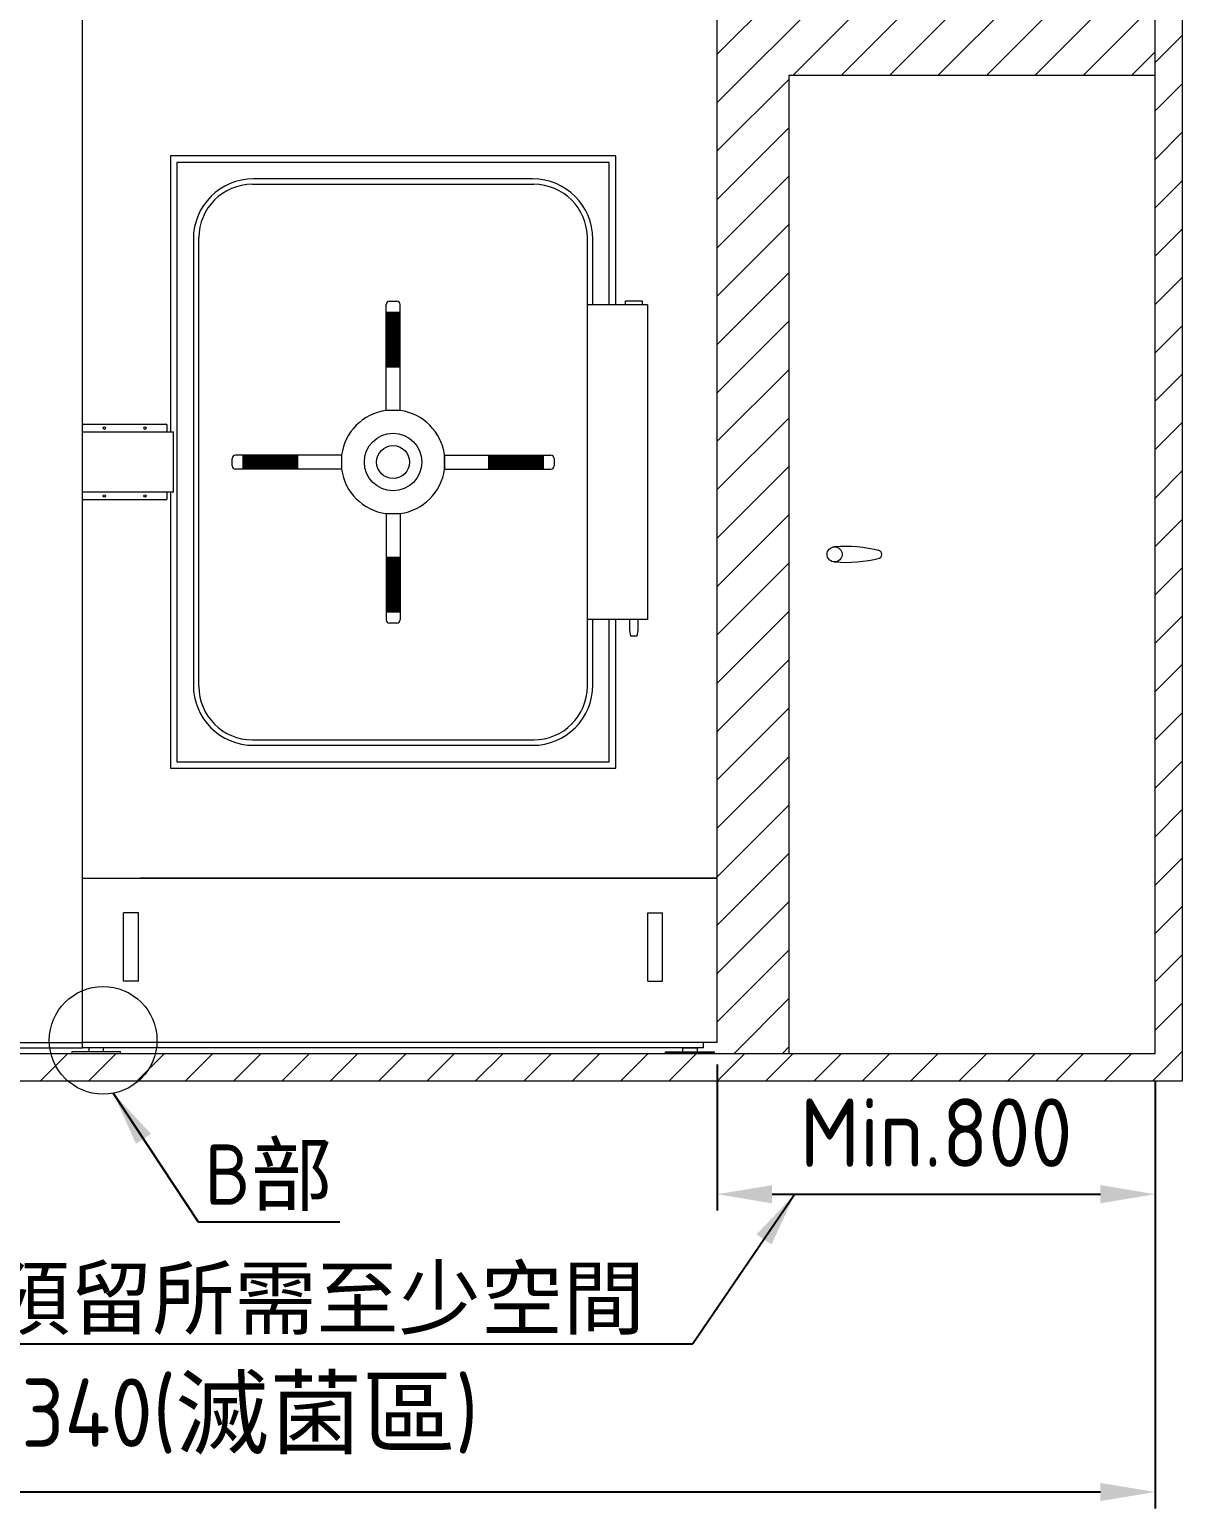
# Model space of a CAD drawing. Header units: millimetres. Extents: x -96603 to 124772, y -7961 to 34801.
# Drawn here: x 7743 to 9849, y 2746 to 5448 of the extents above; entities that cross this region are included whole.
import ezdxf

# ---------------------------------------------------------------- set-up
doc = ezdxf.new("R2010")
doc.units = ezdxf.units.MM
doc.linetypes.add('HIDDEN', pattern=[9.525, 6.35, -3.175])
doc.layers.get('0').update_dxf_attribs({"lineweight": 15})
for name, color, linetype, lineweight in [('D', 3, 'Continuous', 13), ('H', 2, 'HIDDEN', 15), ('S', 4, 'Continuous', 15)]:
    doc.layers.add(name, color=color, linetype=linetype, lineweight=lineweight)
doc.styles.get("Standard").update_dxf_attribs({"font": 'KAIU.TTF'})
doc.styles.add('STU25', font='isocp2.shx')
doc.dimstyles.new('STU25', dxfattribs={"dimscale": 50, "dimtxt": 2.5, "dimasz": 2, "dimexe": 0.6, "dimexo": 1, "dimgap": 1, "dimtad": 1, "dimdsep": 46, "dimtxsty": 'STU25', "dimcen": 2, "dimazin": 2, "dimtfac": 1, "dimtmove": 0, "dimatfit": 3, "dimfxl": 0, "dimtolj": 1, "dimtzin": 0, "dimarcsym": 0})
doc.dimstyles.new('STU25$7', dxfattribs={"dimscale": 50, "dimtxt": 2.5, "dimasz": 2, "dimexe": 1.25, "dimexo": 0.625, "dimgap": 1, "dimtad": 1, "dimdec": 4, "dimdsep": 46, "dimtxsty": 'STU25', "dimcen": 2.5, "dimazin": 2, "dimtfac": 1, "dimtdec": 4, "dimtmove": 0, "dimatfit": 3, "dimfxl": 0, "dimtolj": 1, "dimtzin": 0, "dimarcsym": 0})

# ---------------------------------------------------------------- blocks, each defined once
blk = doc.blocks.new('*D14')
at = {"layer": 'D', "color": 0, "lineweight": -2}
for p, q in [((8999.4, 3557.4), (8999.4, 3290.3)), ((9799.4, 3527.4), (9799.4, 3290.3)), ((9099.4, 3320.3), (9699.4, 3320.3))]:
    blk.add_line(p, q, dxfattribs=at)
at = {"layer": 'D', "color": 0}
for points in [[(9099.4, 3337), (9099.4, 3303.7), (8999.4, 3320.3)], [(9699.4, 3303.7), (9699.4, 3337), (9799.4, 3320.3)]]:
    blk.add_solid(points, dxfattribs=at)
at = {"layer": 'Defpoints', "color": 0}
for p in [(8999.4, 3607.4), (9799.4, 3577.4), (9799.4, 3320.3)]:
    blk.add_point(p, dxfattribs=at)
at = {"layer": 'D', "color": 0, "insert": (9399.4, 3432.8), "char_height": 125, "attachment_point": 5, "style": 'STU25'}
blk.add_mtext('\\A1;{\\Fisocp2.shx;Min.800}', dxfattribs=at)
blk = doc.blocks.new('*D19')
at = {"layer": 'D', "color": 0, "lineweight": -2}
for p, q in [((6459.4, 3527.4), (6459.4, 2746.3)), ((9799.4, 3527.4), (9799.4, 2746.3)), ((6559.4, 2776.3), (9699.4, 2776.3))]:
    blk.add_line(p, q, dxfattribs=at)
at = {"layer": 'D', "color": 0}
for points in [[(6559.4, 2792.9), (6559.4, 2759.6), (6459.4, 2776.3)], [(9699.4, 2759.6), (9699.4, 2792.9), (9799.4, 2776.3)]]:
    blk.add_solid(points, dxfattribs=at)
at = {"layer": 'Defpoints', "color": 0}
for p in [(6459.4, 3577.4), (9799.4, 3577.4), (9799.4, 2776.3)]:
    blk.add_point(p, dxfattribs=at)
at = {"layer": 'D', "color": 0, "insert": (7648.3, 2983.7), "char_height": 125, "attachment_point": 1, "style": 'STU25'}
blk.add_mtext('\\A1;3340\\Fisocp2.shx|c1;(\\f標楷體|b0|i0|c136|p0;滅菌區\\Fisocp2.shx|c1;)', dxfattribs=at)

msp = doc.modelspace()

# ---------------------------------------------------------------- hatches: boundary and pattern name
at = {"layer": 'D'}
h = msp.add_hatch(dxfattribs=at)
h.set_pattern_fill('ANSI31', color=256, scale=500, style=0)
h.set_pattern_definition([(45, (366965.024, 11141.1), (-44.194174, 44.194174), [])])
h.paths.add_polyline_path([(6459.421, 6837.447), (9799.421, 6837.447), (9799.421, 5364.382), (9130.205, 5364.382), (9130.205, 3577.447), (8999.421, 3577.447), (8999.421, 3607.447), (8999.421, 3907.447), (8999.421, 5657.447), (7839.421, 5657.447), (7259.421, 5657.447), (7259.421, 3607.447), (7259.421, 3577.447), (7128.636, 3577.447), (7128.636, 5364.382), (6459.421, 5364.382)])
at = {"layer": 'H', "ltscale": 5}
h = msp.add_hatch(dxfattribs=at)
h.set_pattern_fill('ANSI31', color=256, scale=500, style=0)
h.set_pattern_definition([(45, (145276.31, 13320.26), (-44.194174, 44.194174), [])])
h.paths.add_polyline_path([(9799.421, 3577.447), (9799.421, 6837.447), (9849.421, 6837.447), (9849.421, 3527.447), (6409.421, 3527.447), (6409.421, 6837.447), (6459.421, 6837.447), (6459.421, 3577.447)])

# ---------------------------------------------------------------- linework, layer by layer
for p, q in [((7839.421, 3597.447), (7839.421, 5647.447)), ((7839.421, 3897.447), (7839.421, 5647.447)), ((8999.421, 3897.447), (8999.421, 5647.447)), ((7839.421, 3587.447), (7839.421, 5622.447)), ((7839.421, 3587.447), (7839.421, 5622.447)), ((9130.205, 5364.382), (9130.205, 3577.447)), ((9799.421, 5364.382), (9130.205, 5364.382)), ((8813.921, 5217.447), (7999.921, 5217.447)), ((7999.921, 5217.447), (7999.921, 4712.947)), ((8813.921, 4945.429), (8813.921, 5217.447)), ((8149.921, 5165.447), (8663.921, 5165.447)), ((8661.921, 5175.447), (8151.921, 5175.447)), ((8041.921, 5065.447), (8041.921, 4250.447)), ((8051.921, 4248.447), (8051.921, 5067.447)), ((8761.921, 4248.447), (8761.921, 5067.447)), ((8771.921, 4945.429), (8771.921, 5065.447)), ((8394.221, 4752.054), (8394.221, 4946.054)), ((8400.221, 4952.054), (8413.621, 4952.054)), ((8419.621, 4752.054), (8419.621, 4946.054)), ((8871.923, 4945.429), (8761.921, 4945.429)), ((8831.923, 4951.929), (8832.423, 4952.429)), ((8831.923, 4945.929), (8831.923, 4951.929)), ((8832.423, 4952.429), (8861.423, 4952.429)), ((8861.423, 4952.429), (8861.923, 4951.929)), ((8861.923, 4951.929), (8861.923, 4945.929)), ((8871.923, 4945.429), (8871.923, 4370.429)), ((8394.221, 4928.24), (8398.034, 4932.054)), ((8394.221, 4930.24), (8396.034, 4932.054)), ((8394.221, 4920.24), (8406.034, 4932.054)), ((8394.221, 4918.24), (8408.034, 4932.054)), ((8394.221, 4916.24), (8410.034, 4932.054)), ((8394.221, 4926.24), (8400.034, 4932.054)), ((8394.221, 4924.24), (8402.034, 4932.054)), ((8394.221, 4922.24), (8404.034, 4932.054)), ((8394.221, 4932.054), (8419.621, 4932.054)), ((8394.221, 4914.24), (8412.034, 4932.054)), ((8394.221, 4912.24), (8414.034, 4932.054)), ((8394.221, 4910.24), (8416.034, 4932.054)), ((8394.221, 4908.24), (8418.034, 4932.054)), ((8394.221, 4906.24), (8419.621, 4931.64)), ((8394.221, 4930.476), (8419.621, 4905.076)), ((8394.221, 4904.24), (8419.621, 4929.64)), ((8394.221, 4928.476), (8419.621, 4903.076)), ((8394.221, 4902.24), (8419.621, 4927.64)), ((8394.221, 4926.476), (8419.621, 4901.076)), ((8394.221, 4900.24), (8419.621, 4925.64)), ((8394.221, 4924.476), (8419.621, 4899.076)), ((8394.221, 4898.24), (8419.621, 4923.64)), ((8394.221, 4922.476), (8419.621, 4897.076)), ((8394.221, 4896.24), (8419.621, 4921.64)), ((8394.221, 4920.476), (8419.621, 4895.076)), ((8394.221, 4894.24), (8419.621, 4919.64)), ((8394.221, 4918.476), (8419.621, 4893.076)), ((8394.221, 4892.24), (8419.621, 4917.64)), ((8394.643, 4932.054), (8419.621, 4907.076)), ((8396.643, 4932.054), (8419.621, 4909.076)), ((8398.643, 4932.054), (8419.621, 4911.076)), ((8400.643, 4932.054), (8419.621, 4913.076)), ((8402.643, 4932.054), (8419.621, 4915.076)), ((8404.643, 4932.054), (8419.621, 4917.076)), ((8406.643, 4932.054), (8419.621, 4919.076)), ((8408.643, 4932.054), (8419.621, 4921.076)), ((8410.643, 4932.054), (8419.621, 4923.076)), ((8412.643, 4932.054), (8419.621, 4925.076)), ((8414.643, 4932.054), (8419.621, 4927.076)), ((8416.643, 4932.054), (8419.621, 4929.076)), ((8418.643, 4932.054), (8419.621, 4931.076)), ((8394.221, 4916.476), (8419.621, 4891.076)), ((8394.221, 4890.24), (8419.621, 4915.64)), ((8394.221, 4914.476), (8419.621, 4889.076)), ((8394.221, 4888.24), (8419.621, 4913.64)), ((8394.221, 4912.476), (8419.621, 4887.076)), ((8394.221, 4886.24), (8419.621, 4911.64)), ((8394.221, 4910.476), (8419.621, 4885.076)), ((8394.221, 4884.24), (8419.621, 4909.64)), ((8394.221, 4908.476), (8419.621, 4883.076)), ((8394.221, 4882.24), (8419.621, 4907.64)), ((8394.221, 4906.476), (8419.621, 4881.076)), ((8394.221, 4880.24), (8419.621, 4905.64)), ((8394.221, 4904.476), (8419.621, 4879.076)), ((8394.221, 4878.24), (8419.621, 4903.64)), ((8394.221, 4902.476), (8419.621, 4877.076)), ((8394.221, 4876.24), (8419.621, 4901.64)), ((8394.221, 4900.476), (8419.621, 4875.076)), ((8394.221, 4874.24), (8419.621, 4899.64)), ((8394.221, 4898.476), (8419.621, 4873.076)), ((8394.221, 4872.24), (8419.621, 4897.64)), ((8394.221, 4896.476), (8419.621, 4871.076)), ((8394.221, 4870.24), (8419.621, 4895.64)), ((8394.221, 4894.476), (8419.621, 4869.076)), ((8394.221, 4868.24), (8419.621, 4893.64)), ((8394.221, 4892.476), (8419.621, 4867.076)), ((8394.221, 4866.24), (8419.621, 4891.64)), ((8394.221, 4890.476), (8419.621, 4865.076)), ((8394.221, 4864.24), (8419.621, 4889.64)), ((8394.221, 4888.476), (8419.621, 4863.076)), ((8394.221, 4862.24), (8419.621, 4887.64)), ((8394.221, 4886.476), (8419.621, 4861.076)), ((8394.221, 4860.24), (8419.621, 4885.64)), ((8394.221, 4884.476), (8419.621, 4859.076)), ((8394.221, 4858.24), (8419.621, 4883.64)), ((8394.221, 4882.476), (8419.621, 4857.076)), ((8394.221, 4856.24), (8419.621, 4881.64)), ((8394.221, 4880.476), (8419.621, 4855.076)), ((8394.221, 4854.24), (8419.621, 4879.64)), ((8394.221, 4878.476), (8419.621, 4853.076)), ((8394.221, 4852.24), (8419.621, 4877.64)), ((8394.221, 4876.476), (8419.621, 4851.076)), ((8394.221, 4850.24), (8419.621, 4875.64)), ((8394.221, 4874.476), (8419.621, 4849.076)), ((8394.221, 4848.24), (8419.621, 4873.64)), ((8394.221, 4872.476), (8419.621, 4847.076)), ((8394.221, 4846.24), (8419.621, 4871.64)), ((8394.221, 4870.476), (8419.621, 4845.076)), ((8394.221, 4844.24), (8419.621, 4869.64)), ((8394.221, 4868.476), (8419.621, 4843.076)), ((8394.221, 4842.24), (8419.621, 4867.64)), ((8394.221, 4866.476), (8419.621, 4841.076)), ((8394.221, 4840.24), (8419.621, 4865.64)), ((8394.221, 4864.476), (8419.621, 4839.076)), ((8394.221, 4838.24), (8419.621, 4863.64)), ((8394.221, 4862.476), (8419.621, 4837.076)), ((8394.221, 4836.24), (8419.621, 4861.64)), ((8394.221, 4860.476), (8419.621, 4835.076)), ((8394.221, 4834.24), (8419.621, 4859.64)), ((8394.221, 4858.476), (8419.621, 4833.076)), ((8394.221, 4832.24), (8419.621, 4857.64)), ((8394.221, 4856.476), (8418.643, 4832.054)), ((8394.221, 4854.476), (8416.643, 4832.054)), ((8394.221, 4852.476), (8414.643, 4832.054)), ((8394.221, 4850.476), (8412.643, 4832.054)), ((8394.221, 4848.476), (8410.643, 4832.054)), ((8394.221, 4846.476), (8408.643, 4832.054)), ((8394.221, 4844.476), (8406.643, 4832.054)), ((8394.221, 4842.476), (8404.643, 4832.054)), ((8394.221, 4840.476), (8402.643, 4832.054)), ((8394.221, 4838.476), (8400.643, 4832.054)), ((8394.221, 4836.476), (8398.643, 4832.054)), ((8396.034, 4832.054), (8419.621, 4855.64)), ((8398.034, 4832.054), (8419.621, 4853.64)), ((8400.034, 4832.054), (8419.621, 4851.64)), ((8402.034, 4832.054), (8419.621, 4849.64)), ((8404.034, 4832.054), (8419.621, 4847.64)), ((8406.034, 4832.054), (8419.621, 4845.64)), ((8408.034, 4832.054), (8419.621, 4843.64)), ((8410.034, 4832.054), (8419.621, 4841.64)), ((8412.034, 4832.054), (8419.621, 4839.64)), ((8414.034, 4832.054), (8419.621, 4837.64)), ((8394.221, 4834.476), (8396.643, 4832.054)), ((8394.221, 4832.054), (8419.621, 4832.054)), ((8416.034, 4832.054), (8419.621, 4835.64)), ((8418.034, 4832.054), (8419.621, 4833.64)), ((8419.921, 4752.054), (8393.921, 4752.054)), ((7839.421, 4590.947), (7839.421, 4724.947)), ((7839.421, 4712.947), (8005.921, 4712.947)), ((7841.421, 4726.947), (7991.921, 4726.947)), ((7993.921, 4712.947), (7993.921, 4724.947)), ((8005.921, 4602.947), (8005.921, 4712.947)), ((8005.921, 4711.937), (8005.921, 4712.947)), ((8005.921, 4711.947), (8005.921, 4712.947)), ((8005.921, 4711.937), (8005.921, 4712.947)), ((8005.921, 4711.947), (8005.921, 4712.947)), ((8112.814, 4651.247), (8112.814, 4664.647)), ((8312.814, 4670.647), (8118.814, 4670.647)), ((8132.814, 4665.67), (8137.791, 4670.647)), ((8132.814, 4667.67), (8135.791, 4670.647)), ((8132.814, 4669.67), (8133.791, 4670.647)), ((8132.814, 4663.67), (8139.791, 4670.647)), ((8132.814, 4655.67), (8147.791, 4670.647)), ((8132.814, 4653.67), (8149.791, 4670.647)), ((8132.814, 4645.247), (8132.814, 4670.647)), ((8132.814, 4657.67), (8145.791, 4670.647)), ((8132.814, 4661.67), (8141.791, 4670.647)), ((8132.814, 4659.67), (8143.791, 4670.647)), ((8132.814, 4645.67), (8157.791, 4670.647)), ((8132.814, 4651.67), (8151.791, 4670.647)), ((8132.814, 4649.67), (8153.791, 4670.647)), ((8132.814, 4647.67), (8155.791, 4670.647)), ((8156.628, 4645.247), (8132.814, 4669.061)), ((8154.628, 4645.247), (8132.814, 4667.061)), ((8152.628, 4645.247), (8132.814, 4665.061)), ((8150.628, 4645.247), (8132.814, 4663.061)), ((8148.628, 4645.247), (8132.814, 4661.061)), ((8146.628, 4645.247), (8132.814, 4659.061)), ((8144.628, 4645.247), (8132.814, 4657.061)), ((8142.628, 4645.247), (8132.814, 4655.061)), ((8140.628, 4645.247), (8132.814, 4653.061)), ((8138.628, 4645.247), (8132.814, 4651.061)), ((8136.628, 4645.247), (8132.814, 4649.061)), ((8158.628, 4645.247), (8133.228, 4670.647)), ((8134.391, 4645.247), (8159.791, 4670.647)), ((8160.628, 4645.247), (8135.228, 4670.647)), ((8136.391, 4645.247), (8161.791, 4670.647)), ((8162.628, 4645.247), (8137.228, 4670.647)), ((8138.391, 4645.247), (8163.791, 4670.647)), ((8164.628, 4645.247), (8139.228, 4670.647)), ((8140.391, 4645.247), (8165.791, 4670.647)), ((8166.628, 4645.247), (8141.228, 4670.647)), ((8142.391, 4645.247), (8167.791, 4670.647)), ((8168.628, 4645.247), (8143.228, 4670.647)), ((8144.391, 4645.247), (8169.791, 4670.647)), ((8170.628, 4645.247), (8145.228, 4670.647)), ((8146.391, 4645.247), (8171.791, 4670.647)), ((8172.628, 4645.247), (8147.228, 4670.647)), ((8148.391, 4645.247), (8173.791, 4670.647)), ((8174.628, 4645.247), (8149.228, 4670.647)), ((8150.391, 4645.247), (8175.791, 4670.647)), ((8176.628, 4645.247), (8151.228, 4670.647)), ((8152.391, 4645.247), (8177.791, 4670.647)), ((8178.628, 4645.247), (8153.228, 4670.647)), ((8154.391, 4645.247), (8179.791, 4670.647)), ((8180.628, 4645.247), (8155.228, 4670.647)), ((8156.391, 4645.247), (8181.791, 4670.647)), ((8182.628, 4645.247), (8157.228, 4670.647)), ((8158.391, 4645.247), (8183.791, 4670.647)), ((8184.628, 4645.247), (8159.228, 4670.647)), ((8160.391, 4645.247), (8185.791, 4670.647)), ((8186.628, 4645.247), (8161.228, 4670.647)), ((8162.391, 4645.247), (8187.791, 4670.647)), ((8188.628, 4645.247), (8163.228, 4670.647)), ((8164.391, 4645.247), (8189.791, 4670.647)), ((8190.628, 4645.247), (8165.228, 4670.647)), ((8166.391, 4645.247), (8191.791, 4670.647)), ((8192.628, 4645.247), (8167.228, 4670.647)), ((8168.391, 4645.247), (8193.791, 4670.647)), ((8194.628, 4645.247), (8169.228, 4670.647)), ((8170.391, 4645.247), (8195.791, 4670.647)), ((8196.628, 4645.247), (8171.228, 4670.647)), ((8172.391, 4645.247), (8197.791, 4670.647)), ((8198.628, 4645.247), (8173.228, 4670.647)), ((8174.391, 4645.247), (8199.791, 4670.647)), ((8200.628, 4645.247), (8175.228, 4670.647)), ((8176.391, 4645.247), (8201.791, 4670.647)), ((8202.628, 4645.247), (8177.228, 4670.647)), ((8178.391, 4645.247), (8203.791, 4670.647)), ((8204.628, 4645.247), (8179.228, 4670.647)), ((8180.391, 4645.247), (8205.791, 4670.647)), ((8206.628, 4645.247), (8181.228, 4670.647)), ((8182.391, 4645.247), (8207.791, 4670.647)), ((8208.628, 4645.247), (8183.228, 4670.647)), ((8184.391, 4645.247), (8209.791, 4670.647)), ((8210.628, 4645.247), (8185.228, 4670.647)), ((8186.391, 4645.247), (8211.791, 4670.647)), ((8212.628, 4645.247), (8187.228, 4670.647)), ((8188.391, 4645.247), (8213.791, 4670.647)), ((8214.628, 4645.247), (8189.228, 4670.647)), ((8190.391, 4645.247), (8215.791, 4670.647)), ((8216.628, 4645.247), (8191.228, 4670.647)), ((8192.391, 4645.247), (8217.791, 4670.647)), ((8218.628, 4645.247), (8193.228, 4670.647)), ((8194.391, 4645.247), (8219.791, 4670.647)), ((8220.628, 4645.247), (8195.228, 4670.647)), ((8196.391, 4645.247), (8221.791, 4670.647)), ((8222.628, 4645.247), (8197.228, 4670.647)), ((8198.391, 4645.247), (8223.791, 4670.647)), ((8224.628, 4645.247), (8199.228, 4670.647)), ((8200.391, 4645.247), (8225.791, 4670.647)), ((8226.628, 4645.247), (8201.228, 4670.647)), ((8202.391, 4645.247), (8227.791, 4670.647)), ((8228.628, 4645.247), (8203.228, 4670.647)), ((8204.391, 4645.247), (8229.791, 4670.647)), ((8230.628, 4645.247), (8205.228, 4670.647)), ((8206.391, 4645.247), (8231.791, 4670.647)), ((8232.628, 4645.247), (8207.228, 4670.647)), ((8208.391, 4645.247), (8232.814, 4669.67)), ((8232.814, 4647.061), (8209.228, 4670.647)), ((8210.391, 4645.247), (8232.814, 4667.67)), ((8232.814, 4649.061), (8211.228, 4670.647)), ((8212.391, 4645.247), (8232.814, 4665.67)), ((8232.814, 4651.061), (8213.228, 4670.647)), ((8214.391, 4645.247), (8232.814, 4663.67)), ((8232.814, 4653.061), (8215.228, 4670.647)), ((8216.391, 4645.247), (8232.814, 4661.67)), ((8232.814, 4655.061), (8217.228, 4670.647)), ((8218.391, 4645.247), (8232.814, 4659.67)), ((8232.814, 4657.061), (8219.228, 4670.647)), ((8220.391, 4645.247), (8232.814, 4657.67)), ((8232.814, 4659.061), (8221.228, 4670.647)), ((8222.391, 4645.247), (8232.814, 4655.67)), ((8232.814, 4661.061), (8223.228, 4670.647)), ((8224.391, 4645.247), (8232.814, 4653.67)), ((8232.814, 4663.061), (8225.228, 4670.647)), ((8226.391, 4645.247), (8232.814, 4651.67)), ((8232.814, 4665.061), (8227.228, 4670.647)), ((8228.391, 4645.247), (8232.814, 4649.67)), ((8232.814, 4667.061), (8229.228, 4670.647)), ((8230.391, 4645.247), (8232.814, 4647.67)), ((8232.814, 4669.061), (8231.228, 4670.647)), ((8232.814, 4645.247), (8232.814, 4670.647)), ((8312.814, 4670.947), (8312.814, 4644.947)), ((8501.027, 4644.947), (8501.027, 4670.947)), ((8501.027, 4670.647), (8501.027, 4645.247)), ((8501.027, 4670.647), (8695.027, 4670.647)), ((8583.45, 4670.647), (8581.027, 4668.225)), ((8593.45, 4670.647), (8581.027, 4658.225)), ((8591.45, 4670.647), (8581.027, 4660.225)), ((8589.45, 4670.647), (8581.027, 4662.225)), ((8587.45, 4670.647), (8581.027, 4664.225)), ((8585.45, 4670.647), (8581.027, 4666.225)), ((8581.027, 4670.647), (8581.027, 4645.247)), ((8605.45, 4670.647), (8581.027, 4646.225)), ((8603.45, 4670.647), (8581.027, 4648.225)), ((8601.45, 4670.647), (8581.027, 4650.225)), ((8599.45, 4670.647), (8581.027, 4652.225)), ((8597.45, 4670.647), (8581.027, 4654.225)), ((8595.45, 4670.647), (8581.027, 4656.225)), ((8581.027, 4668.834), (8604.613, 4645.247)), ((8581.027, 4666.834), (8602.613, 4645.247)), ((8581.027, 4664.834), (8600.613, 4645.247)), ((8581.027, 4662.834), (8598.613, 4645.247)), ((8581.027, 4660.834), (8596.613, 4645.247)), ((8581.027, 4658.834), (8594.613, 4645.247)), ((8581.027, 4656.834), (8592.613, 4645.247)), ((8581.027, 4654.834), (8590.613, 4645.247)), ((8581.027, 4652.834), (8588.613, 4645.247)), ((8581.027, 4650.834), (8586.613, 4645.247)), ((8581.027, 4648.834), (8584.613, 4645.247)), ((8581.213, 4670.647), (8606.613, 4645.247)), ((8607.45, 4670.647), (8582.05, 4645.247)), ((8583.213, 4670.647), (8608.613, 4645.247)), ((8609.45, 4670.647), (8584.05, 4645.247)), ((8585.213, 4670.647), (8610.613, 4645.247)), ((8611.45, 4670.647), (8586.05, 4645.247)), ((8587.213, 4670.647), (8612.613, 4645.247)), ((8613.45, 4670.647), (8588.05, 4645.247)), ((8589.213, 4670.647), (8614.613, 4645.247)), ((8615.45, 4670.647), (8590.05, 4645.247)), ((8591.213, 4670.647), (8616.613, 4645.247)), ((8617.45, 4670.647), (8592.05, 4645.247)), ((8593.213, 4670.647), (8618.613, 4645.247)), ((8619.45, 4670.647), (8594.05, 4645.247)), ((8595.213, 4670.647), (8620.613, 4645.247)), ((8621.45, 4670.647), (8596.05, 4645.247)), ((8597.213, 4670.647), (8622.613, 4645.247)), ((8623.45, 4670.647), (8598.05, 4645.247)), ((8599.213, 4670.647), (8624.613, 4645.247)), ((8625.45, 4670.647), (8600.05, 4645.247)), ((8601.213, 4670.647), (8626.613, 4645.247)), ((8627.45, 4670.647), (8602.05, 4645.247)), ((8603.213, 4670.647), (8628.613, 4645.247)), ((8629.45, 4670.647), (8604.05, 4645.247)), ((8605.213, 4670.647), (8630.613, 4645.247)), ((8631.45, 4670.647), (8606.05, 4645.247)), ((8607.213, 4670.647), (8632.613, 4645.247)), ((8633.45, 4670.647), (8608.05, 4645.247)), ((8609.213, 4670.647), (8634.613, 4645.247)), ((8635.45, 4670.647), (8610.05, 4645.247)), ((8611.213, 4670.647), (8636.613, 4645.247)), ((8637.45, 4670.647), (8612.05, 4645.247)), ((8613.213, 4670.647), (8638.613, 4645.247)), ((8639.45, 4670.647), (8614.05, 4645.247)), ((8615.213, 4670.647), (8640.613, 4645.247)), ((8641.45, 4670.647), (8616.05, 4645.247)), ((8617.213, 4670.647), (8642.613, 4645.247)), ((8643.45, 4670.647), (8618.05, 4645.247)), ((8619.213, 4670.647), (8644.613, 4645.247)), ((8645.45, 4670.647), (8620.05, 4645.247)), ((8621.213, 4670.647), (8646.613, 4645.247)), ((8647.45, 4670.647), (8622.05, 4645.247)), ((8623.213, 4670.647), (8648.613, 4645.247)), ((8649.45, 4670.647), (8624.05, 4645.247)), ((8625.213, 4670.647), (8650.613, 4645.247)), ((8651.45, 4670.647), (8626.05, 4645.247)), ((8627.213, 4670.647), (8652.613, 4645.247)), ((8653.45, 4670.647), (8628.05, 4645.247)), ((8629.213, 4670.647), (8654.613, 4645.247)), ((8655.45, 4670.647), (8630.05, 4645.247)), ((8631.213, 4670.647), (8656.613, 4645.247)), ((8657.45, 4670.647), (8632.05, 4645.247)), ((8633.213, 4670.647), (8658.613, 4645.247)), ((8659.45, 4670.647), (8634.05, 4645.247)), ((8635.213, 4670.647), (8660.613, 4645.247)), ((8661.45, 4670.647), (8636.05, 4645.247)), ((8637.213, 4670.647), (8662.613, 4645.247)), ((8663.45, 4670.647), (8638.05, 4645.247)), ((8639.213, 4670.647), (8664.613, 4645.247)), ((8665.45, 4670.647), (8640.05, 4645.247)), ((8641.213, 4670.647), (8666.613, 4645.247)), ((8667.45, 4670.647), (8642.05, 4645.247)), ((8643.213, 4670.647), (8668.613, 4645.247)), ((8669.45, 4670.647), (8644.05, 4645.247)), ((8645.213, 4670.647), (8670.613, 4645.247)), ((8671.45, 4670.647), (8646.05, 4645.247)), ((8647.213, 4670.647), (8672.613, 4645.247)), ((8673.45, 4670.647), (8648.05, 4645.247)), ((8649.213, 4670.647), (8674.613, 4645.247)), ((8675.45, 4670.647), (8650.05, 4645.247)), ((8651.213, 4670.647), (8676.613, 4645.247)), ((8677.45, 4670.647), (8652.05, 4645.247)), ((8653.213, 4670.647), (8678.613, 4645.247)), ((8679.45, 4670.647), (8654.05, 4645.247)), ((8655.213, 4670.647), (8680.613, 4645.247)), ((8681.027, 4670.225), (8656.05, 4645.247)), ((8657.213, 4670.647), (8681.027, 4646.834)), ((8681.027, 4668.225), (8658.05, 4645.247)), ((8659.213, 4670.647), (8681.027, 4648.834)), ((8681.027, 4666.225), (8660.05, 4645.247)), ((8661.213, 4670.647), (8681.027, 4650.834)), ((8681.027, 4664.225), (8662.05, 4645.247)), ((8663.213, 4670.647), (8681.027, 4652.834)), ((8681.027, 4662.225), (8664.05, 4645.247)), ((8665.213, 4670.647), (8681.027, 4654.834)), ((8681.027, 4660.225), (8666.05, 4645.247)), ((8667.213, 4670.647), (8681.027, 4656.834)), ((8681.027, 4658.225), (8668.05, 4645.247)), ((8669.213, 4670.647), (8681.027, 4658.834)), ((8681.027, 4656.225), (8670.05, 4645.247)), ((8671.213, 4670.647), (8681.027, 4660.834)), ((8681.027, 4654.225), (8672.05, 4645.247)), ((8673.213, 4670.647), (8681.027, 4662.834)), ((8681.027, 4652.225), (8674.05, 4645.247)), ((8675.213, 4670.647), (8681.027, 4664.834)), ((8681.027, 4650.225), (8676.05, 4645.247)), ((8677.213, 4670.647), (8681.027, 4666.834)), ((8681.027, 4648.225), (8678.05, 4645.247)), ((8679.213, 4670.647), (8681.027, 4668.834)), ((8681.027, 4670.647), (8681.027, 4645.247)), ((8701.027, 4664.647), (8701.027, 4651.247)), ((8312.814, 4645.247), (8118.814, 4645.247)), ((8134.628, 4645.247), (8132.814, 4647.061)), ((8501.027, 4645.247), (8695.027, 4645.247)), ((8581.027, 4646.834), (8582.613, 4645.247)), ((8681.027, 4646.225), (8680.05, 4645.247)), ((8005.921, 4602.947), (7839.421, 4602.947)), ((7993.921, 4590.947), (7993.921, 4602.947)), ((7999.921, 4602.947), (7999.921, 4098.447)), ((8005.921, 4602.947), (8005.921, 4603.957)), ((8005.921, 4602.947), (8005.921, 4603.947)), ((7991.921, 4588.947), (7841.421, 4588.947)), ((8393.921, 4563.841), (8419.921, 4563.841)), ((8394.221, 4563.841), (8394.221, 4369.841)), ((8419.621, 4563.841), (8419.621, 4369.841)), ((8395.807, 4483.841), (8394.221, 4482.255)), ((8401.807, 4483.841), (8394.221, 4476.255)), ((8399.807, 4483.841), (8394.221, 4478.255)), ((8397.807, 4483.841), (8394.221, 4480.255)), ((8407.807, 4483.841), (8394.221, 4470.255)), ((8405.807, 4483.841), (8394.221, 4472.255)), ((8403.807, 4483.841), (8394.221, 4474.255)), ((8419.621, 4483.841), (8394.221, 4483.841)), ((8417.807, 4483.841), (8394.221, 4460.255)), ((8415.807, 4483.841), (8394.221, 4462.255)), ((8413.807, 4483.841), (8394.221, 4464.255)), ((8411.807, 4483.841), (8394.221, 4466.255)), ((8409.807, 4483.841), (8394.221, 4468.255)), ((8419.621, 4483.655), (8394.221, 4458.255)), ((8419.621, 4457.418), (8394.221, 4482.818)), ((8419.621, 4481.655), (8394.221, 4456.255)), ((8419.621, 4455.418), (8394.221, 4480.818)), ((8419.621, 4479.655), (8394.221, 4454.255)), ((8419.621, 4453.418), (8394.221, 4478.818)), ((8419.621, 4477.655), (8394.221, 4452.255)), ((8419.621, 4451.418), (8394.221, 4476.818)), ((8419.621, 4475.655), (8394.221, 4450.255)), ((8419.621, 4449.418), (8394.221, 4474.818)), ((8419.621, 4473.655), (8394.221, 4448.255)), ((8419.621, 4447.418), (8394.221, 4472.818)), ((8419.621, 4471.655), (8394.221, 4446.255)), ((8419.621, 4445.418), (8394.221, 4470.818)), ((8419.621, 4469.655), (8394.221, 4444.255)), ((8419.621, 4443.418), (8394.221, 4468.818)), ((8419.621, 4467.655), (8394.221, 4442.255)), ((8419.621, 4441.418), (8394.221, 4466.818)), ((8419.621, 4465.655), (8394.221, 4440.255)), ((8419.621, 4439.418), (8394.221, 4464.818)), ((8419.621, 4463.655), (8394.221, 4438.255)), ((8419.621, 4437.418), (8394.221, 4462.818)), ((8419.621, 4461.655), (8394.221, 4436.255)), ((8419.621, 4435.418), (8394.221, 4460.818)), ((8419.621, 4459.655), (8394.221, 4434.255)), ((8419.621, 4433.418), (8394.221, 4458.818)), ((8419.621, 4459.418), (8395.198, 4483.841)), ((8419.621, 4461.418), (8397.198, 4483.841)), ((8419.621, 4463.418), (8399.198, 4483.841)), ((8419.621, 4465.418), (8401.198, 4483.841)), ((8419.621, 4467.418), (8403.198, 4483.841)), ((8419.621, 4469.418), (8405.198, 4483.841)), ((8419.621, 4471.418), (8407.198, 4483.841)), ((8419.621, 4473.418), (8409.198, 4483.841)), ((8419.621, 4475.418), (8411.198, 4483.841)), ((8419.621, 4477.418), (8413.198, 4483.841)), ((8419.621, 4479.418), (8415.198, 4483.841)), ((8419.621, 4481.418), (8417.198, 4483.841)), ((8419.621, 4457.655), (8394.221, 4432.255)), ((8419.621, 4431.418), (8394.221, 4456.818)), ((8419.621, 4455.655), (8394.221, 4430.255)), ((8419.621, 4429.418), (8394.221, 4454.818)), ((8419.621, 4453.655), (8394.221, 4428.255)), ((8419.621, 4427.418), (8394.221, 4452.818)), ((8419.621, 4451.655), (8394.221, 4426.255)), ((8419.621, 4425.418), (8394.221, 4450.818)), ((8419.621, 4449.655), (8394.221, 4424.255)), ((8419.621, 4423.418), (8394.221, 4448.818)), ((8419.621, 4447.655), (8394.221, 4422.255)), ((8419.621, 4421.418), (8394.221, 4446.818)), ((8419.621, 4445.655), (8394.221, 4420.255)), ((8419.621, 4419.418), (8394.221, 4444.818)), ((8419.621, 4443.655), (8394.221, 4418.255)), ((8419.621, 4417.418), (8394.221, 4442.818)), ((8419.621, 4441.655), (8394.221, 4416.255)), ((8419.621, 4415.418), (8394.221, 4440.818)), ((8419.621, 4439.655), (8394.221, 4414.255)), ((8419.621, 4413.418), (8394.221, 4438.818)), ((8419.621, 4437.655), (8394.221, 4412.255)), ((8419.621, 4411.418), (8394.221, 4436.818)), ((8419.621, 4435.655), (8394.221, 4410.255)), ((8419.621, 4409.418), (8394.221, 4434.818)), ((8419.621, 4433.655), (8394.221, 4408.255)), ((8419.621, 4407.418), (8394.221, 4432.818)), ((8419.621, 4431.655), (8394.221, 4406.255)), ((8419.621, 4405.418), (8394.221, 4430.818)), ((8419.621, 4429.655), (8394.221, 4404.255)), ((8419.621, 4403.418), (8394.221, 4428.818)), ((8419.621, 4427.655), (8394.221, 4402.255)), ((8419.621, 4401.418), (8394.221, 4426.818)), ((8419.621, 4425.655), (8394.221, 4400.255)), ((8419.621, 4399.418), (8394.221, 4424.818)), ((8419.621, 4423.655), (8394.221, 4398.255)), ((8419.621, 4397.418), (8394.221, 4422.818)), ((8419.621, 4421.655), (8394.221, 4396.255)), ((8419.621, 4395.418), (8394.221, 4420.818)), ((8419.621, 4419.655), (8394.221, 4394.255)), ((8419.621, 4393.418), (8394.221, 4418.818)), ((8419.621, 4417.655), (8394.221, 4392.255)), ((8419.621, 4391.418), (8394.221, 4416.818)), ((8419.621, 4415.655), (8394.221, 4390.255)), ((8419.621, 4389.418), (8394.221, 4414.818)), ((8419.621, 4413.655), (8394.221, 4388.255)), ((8419.621, 4387.418), (8394.221, 4412.818)), ((8419.621, 4411.655), (8394.221, 4386.255)), ((8419.621, 4385.418), (8394.221, 4410.818)), ((8419.621, 4409.655), (8394.221, 4384.255)), ((8419.198, 4383.841), (8394.221, 4408.818)), ((8417.198, 4383.841), (8394.221, 4406.818)), ((8415.198, 4383.841), (8394.221, 4404.818)), ((8419.621, 4407.655), (8395.807, 4383.841)), ((8419.621, 4405.655), (8397.807, 4383.841)), ((8413.198, 4383.841), (8394.221, 4402.818)), ((8411.198, 4383.841), (8394.221, 4400.818)), ((8409.198, 4383.841), (8394.221, 4398.818)), ((8407.198, 4383.841), (8394.221, 4396.818)), ((8405.198, 4383.841), (8394.221, 4394.818)), ((8403.198, 4383.841), (8394.221, 4392.818)), ((8401.198, 4383.841), (8394.221, 4390.818)), ((8399.198, 4383.841), (8394.221, 4388.818)), ((8397.198, 4383.841), (8394.221, 4386.818)), ((8395.198, 4383.841), (8394.221, 4384.818)), ((8419.621, 4383.841), (8394.221, 4383.841)), ((8419.621, 4403.655), (8399.807, 4383.841)), ((8419.621, 4401.655), (8401.807, 4383.841)), ((8419.621, 4399.655), (8403.807, 4383.841)), ((8419.621, 4397.655), (8405.807, 4383.841)), ((8419.621, 4395.655), (8407.807, 4383.841)), ((8419.621, 4393.655), (8409.807, 4383.841)), ((8419.621, 4391.655), (8411.807, 4383.841)), ((8419.621, 4389.655), (8413.807, 4383.841)), ((8419.621, 4387.655), (8415.807, 4383.841)), ((8419.621, 4385.655), (8417.807, 4383.841)), ((8413.621, 4363.841), (8400.221, 4363.841)), ((8871.923, 4370.429), (8761.921, 4370.429)), ((8771.921, 4250.447), (8771.921, 4370.429)), ((8813.921, 4098.447), (8813.921, 4370.429)), ((8838.923, 4370.429), (8838.923, 4350.429)), ((8838.923, 4350.429), (8840.923, 4340.429)), ((8852.923, 4340.429), (8854.923, 4350.429)), ((8854.923, 4350.429), (8854.923, 4370.429)), ((8840.923, 4340.429), (8852.923, 4340.429)), ((8149.921, 4150.447), (8663.921, 4150.447)), ((8151.921, 4140.447), (8661.921, 4140.447)), ((7999.921, 4098.447), (8813.921, 4098.447)), ((7839.421, 3597.447), (7839.421, 3897.447)), ((7839.421, 3897.447), (8999.421, 3897.447)), ((8999.421, 3897.447), (7944.561, 3897.447)), ((8999.421, 3597.447), (8999.421, 3897.447)), ((7914.421, 3709.447), (7914.421, 3834.447)), ((7941.421, 3834.447), (7914.421, 3834.447)), ((7941.421, 3709.447), (7941.421, 3834.447)), ((8872.421, 3709.447), (8872.421, 3834.447)), ((8872.421, 3834.447), (8899.421, 3834.447)), ((8899.421, 3709.447), (8899.421, 3834.447)), ((7941.421, 3709.447), (7914.421, 3709.447)), ((8872.421, 3709.447), (8899.421, 3709.447)), ((7259.421, 3597.447), (7839.421, 3597.447)), ((8999.421, 3597.447), (7839.421, 3597.447)), ((8974.421, 3587.447), (8974.421, 3597.447)), ((7284.421, 3587.447), (7839.421, 3587.447)), ((7819.921, 3580.447), (7819.921, 3577.447)), ((7908.921, 3580.447), (7819.921, 3580.447)), ((7819.921, 3577.447), (7908.921, 3577.447)), ((8974.421, 3587.447), (7839.421, 3587.447)), ((7851.141, 3587.447), (7851.141, 3580.447)), ((7877.7, 3587.447), (7851.141, 3587.447)), ((7877.7, 3580.447), (7877.7, 3587.447)), ((7908.921, 3577.447), (7908.921, 3580.447)), ((8904.921, 3580.447), (8993.921, 3580.447)), ((8904.921, 3577.447), (8904.921, 3580.447)), ((8993.921, 3577.447), (8904.921, 3577.447)), ((8936.141, 3587.447), (8962.7, 3587.447)), ((8936.141, 3580.447), (8936.141, 3587.447)), ((8962.7, 3587.447), (8962.7, 3580.447)), ((8993.921, 3580.447), (8993.921, 3577.447))]:
    msp.add_line(p, q)
at = {"ltscale": 5}
for p, q in [((8801.921, 5205.447), (8011.921, 5205.447)), ((8011.921, 5205.447), (8011.921, 4110.447)), ((8801.921, 4945.429), (8801.921, 5205.447)), ((8801.921, 4110.447), (8801.921, 4370.429)), ((8011.921, 4110.447), (8801.921, 4110.447))]:
    msp.add_line(p, q, dxfattribs=at)
for centre, radius in [((7879.421, 4719.947), 2.25), ((7953.421, 4719.947), 2.25), ((8406.921, 4657.947), 52.5), ((8406.921, 4657.947), 30), ((7879.421, 4595.947), 2.25), ((7953.421, 4595.947), 2.25), ((9213.828, 4489.281), 13.838)]:
    msp.add_circle(centre, radius)
for centre, radius, start, end in [((8151.921, 5065.447), 110, 90, 180), ((8149.921, 5067.447), 98, 90, 180), ((8661.921, 5065.447), 110, 0, 90), ((8663.921, 5067.447), 98, 0, 90), ((8400.221, 4946.054), 6, 90, 180), ((8413.621, 4946.054), 6, 0, 90), ((8406.921, 4657.947), 95, 97.865153, 172.134847), ((8406.921, 4657.947), 95, 7.865153, 82.134847), ((7841.421, 4724.947), 2, 90, 180), ((7991.921, 4724.947), 2, 0, 90), ((8118.814, 4664.647), 6, 90, 180), ((8118.814, 4651.247), 6, 180, 270), ((8695.027, 4664.647), 6, 0, 90), ((8695.027, 4651.247), 6, 270, 0), ((8406.921, 4657.947), 95, 187.865153, 262.134847), ((8406.921, 4657.947), 95, 277.865153, 352.134847), ((7841.421, 4590.947), 2, 180, 270), ((7991.921, 4590.947), 2, 270, 0), ((9233.458, 4251.398), 252.485, 75.656554, 94.459065), ((9292.845, 4489.281), 7.438, 272.871294, 87.128706), ((9233.458, 4727.163), 252.485, 265.540935, 284.343446), ((8400.221, 4369.841), 6, 180, 270), ((8413.621, 4369.841), 6, 270, 0), ((8151.921, 4250.447), 110, 180, 270), ((8149.921, 4248.447), 98, 180, 270), ((8661.921, 4250.447), 110, 270, 0), ((8663.921, 4248.447), 98, 270, 0)]:
    msp.add_arc(centre, radius, start, end)
at = {"layer": 'D'}
msp.add_circle((7877.09, 3601.443), 98.378, dxfattribs=at)
at = {"layer": 'S'}
for p, q in [((9799.421, 3577.447), (9799.421, 6837.447)), ((9849.421, 3527.447), (9849.421, 6837.447)), ((6459.421, 3577.447), (9799.421, 3577.447)), ((6409.421, 3527.447), (9849.421, 3527.447))]:
    msp.add_line(p, q, dxfattribs=at)

# ---------------------------------------------------------------- texts
at = {"layer": 'D', "char_height": 110, "attachment_point": 1}
for s, insert in [('{\\Fisocp2.shx|c1;\\C3;B\\f標楷體|b0|i0|c136|p0;部}', (8062.621, 3411.372)), ('{\\fDFKai-SB|b0|i0|c136|p0;\\C3;維護預留所需至少空間}', (7366.816, 3185.713))]:
    msp.add_mtext(s, dxfattribs=dict(at, insert=insert))

# ---------------------------------------------------------------- dimensions: what is measured, and where the dimension line sits
at = {"layer": 'D'}
dim = msp.add_linear_dim(base=(9799.421, 3320.343), p1=(8999.421, 3607.447), p2=(9799.421, 3577.447), text='{\\Fisocp2.shx;Min.<>}', dimstyle='STU25', dxfattribs=at)
dim.commit()
dim.dimension.update_dxf_attribs({"geometry": '*D14', "text_midpoint": (9399.421, 3432.843)})
dim = msp.add_linear_dim(base=(9799.421, 2776.262), p1=(6459.421, 3577.447), p2=(9799.421, 3577.447), text='<>\\Fisocp2.shx|c1;(\\f標楷體|b0|i0|c136|p0;滅菌區\\Fisocp2.shx|c1;)', dimstyle='STU25', override={"dimtxsty": 'STU25'}, dxfattribs=at)
dim.commit()
dim.dimension.update_dxf_attribs({"geometry": '*D19', "text_midpoint": (8125.977, 2776.262), "dimtype": 160})

# ---------------------------------------------------------------- leaders
for points, override in [([(7895.571, 3504.817), (8050.98, 3269.935), (8309.659, 3269.935)], {"dimgap": 1, "dimtad": 0}), ([(7112.85, 3320.343), (7296.985, 3047.152), (8954.834, 3047.152)], {"dimexe": 0.6, "dimexo": 1, "dimtad": 1, "dimdec": 2, "dimcen": 2, "dimtdec": 2}), ([(9141.106, 3320.343), (8954.834, 3047.152)], {"dimexe": 0.6, "dimexo": 1, "dimtad": 1, "dimdec": 2, "dimcen": 2, "dimtdec": 2})]:
    msp.add_leader(points, dimstyle='STU25$7', override=override, dxfattribs=at)

doc.saveas('drawing.dxf')
